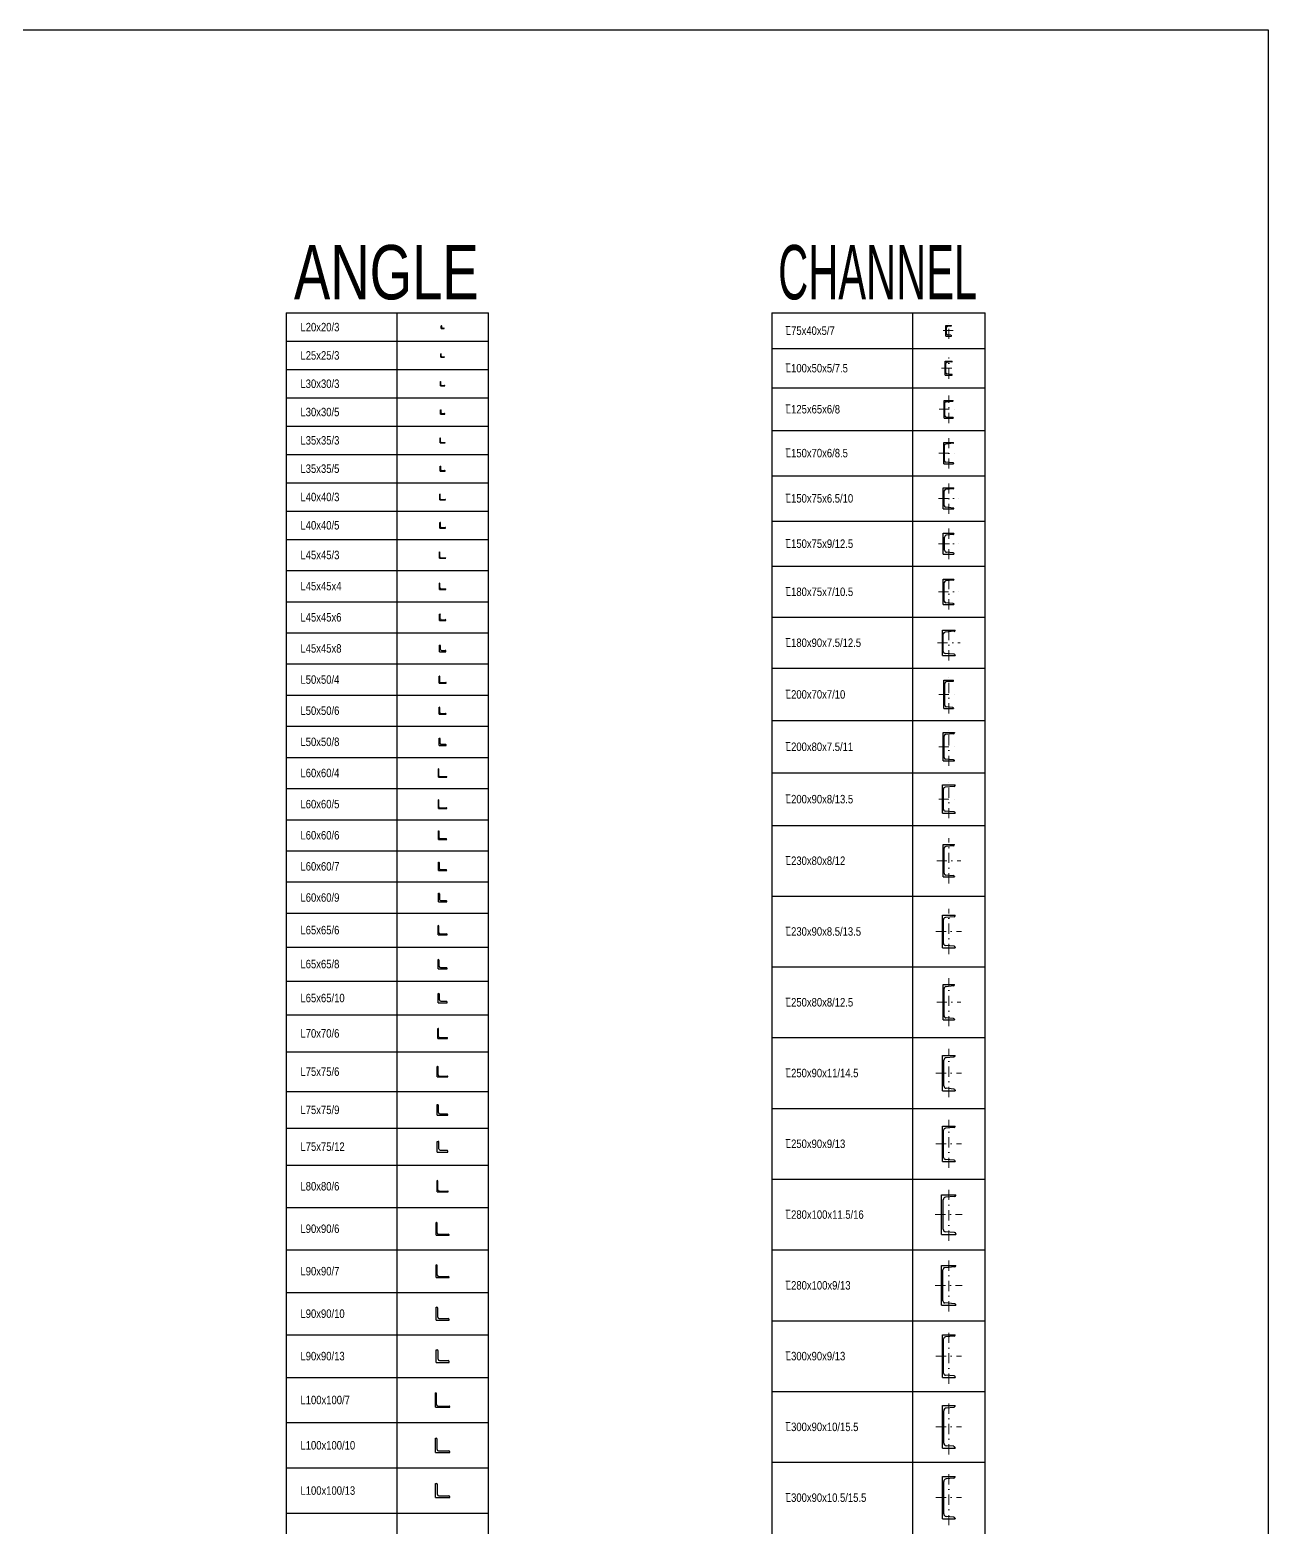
# Model space of a CAD drawing. Extents: x 0 to 90799, y 0 to 77868.
# Drawn here: x 82049 to 90799, y 67290 to 77868 of the extents above; entities that cross this region are included whole.
import ezdxf
from ezdxf.enums import TextEntityAlignment as Align

# ---------------------------------------------------------------- set-up
doc = ezdxf.new("R2010")
doc.units = 0
doc.header["$LTSCALE"] = 30
doc.header["$MEASUREMENT"] = 0
doc.linetypes.add('DGN Style 4', pattern=[4.8, 2.4, -1.2, 0, -1.2])
doc.layers.add('L(c)', color=1, linetype='DGN Style 4', lineweight=5)
doc.layers.add('L(txt)', color=2, linetype='Continuous', lineweight=13)
doc.styles.add('Style-ENGINEERING', font='ENGINEERING.shx')

# ---------------------------------------------------------------- blocks, each defined once
blk = doc.blocks.new('*U518')
for p, q in [((-10, -10), (-10, 10)), ((-10, 10), (-9, 10)), ((-7, -3), (-7, 8)), ((-10, -10), (10, -10)), ((-3, -7), (8, -7)), ((10, -10), (10, -9))]:
    blk.add_line(p, q)
for centre, radius, start, end in [((-9, 8), 2, 0, 90), ((-3, -3), 4, 180, 270), ((8, -9), 2, 0, 90)]:
    blk.add_arc(centre, radius, start, end)
blk = doc.blocks.new('*U519')
for p, q in [((-13, -13), (-13, 12)), ((-13, 12), (-12, 12)), ((-10, -6), (-10, 10)), ((-13, -13), (12, -13)), ((-6, -10), (10, -10)), ((12, -13), (12, -12))]:
    blk.add_line(p, q)
for centre, radius, start, end in [((-12, 10), 2, 0, 90), ((-6, -6), 4, 180, 270), ((10, -12), 2, 0, 90)]:
    blk.add_arc(centre, radius, start, end)
blk = doc.blocks.new('*U520')
for p, q in [((-15, -15), (-15, 15)), ((-15, 15), (-14, 15)), ((-12, -8), (-12, 13)), ((-15, -15), (15, -15)), ((-8, -12), (13, -12)), ((15, -15), (15, -14))]:
    blk.add_line(p, q)
for centre, radius, start, end in [((-14, 13), 2, 0, 90), ((-8, -8), 4, 180, 270), ((13, -14), 2, 0, 90)]:
    blk.add_arc(centre, radius, start, end)
blk = doc.blocks.new('*U521')
for p, q in [((-15, -15), (-15, 15)), ((-15, 15), (-13, 15)), ((-10, -6), (-10, 12)), ((-15, -15), (15, -15)), ((-6, -10), (12, -10)), ((15, -15), (15, -13))]:
    blk.add_line(p, q)
for centre, radius, start, end in [((-13, 12), 3, 0, 90), ((-6, -6), 4, 180, 270), ((12, -13), 3, 0, 90)]:
    blk.add_arc(centre, radius, start, end)
blk = doc.blocks.new('*U522')
for p, q in [((-18, -18), (-18, 17)), ((-18, 17), (-17, 17)), ((-15, -10), (-15, 15)), ((-18, -18), (17, -18)), ((-10, -15), (15, -15)), ((17, -18), (17, -17))]:
    blk.add_line(p, q)
for centre, radius, start, end in [((-17, 15), 2, 0, 90), ((-10, -10), 4.5, 180, 270), ((15, -17), 2, 0, 90)]:
    blk.add_arc(centre, radius, start, end)
blk = doc.blocks.new('*U523')
for p, q in [((-18, -18), (-18, 17)), ((-18, 17), (-16, 17)), ((-13, -8), (-13, 14)), ((-18, -18), (17, -18)), ((-8, -13), (14, -13)), ((17, -18), (17, -16))]:
    blk.add_line(p, q)
for centre, radius, start, end in [((-16, 14), 3, 0, 90), ((-8, -8), 4.5, 180, 270), ((14, -16), 3, 0, 90)]:
    blk.add_arc(centre, radius, start, end)
blk = doc.blocks.new('*U524')
for p, q in [((-20, 20), (-19, 20)), ((-20, -20), (-20, 20)), ((-17, -13), (-17, 18)), ((-20, -20), (20, -20)), ((-13, -17), (18, -17)), ((20, -20), (20, -19))]:
    blk.add_line(p, q)
for centre, radius, start, end in [((-19, 18), 2, 0, 90), ((-13, -13), 4.5, 180, 270), ((18, -19), 2, 0, 90)]:
    blk.add_arc(centre, radius, start, end)
blk = doc.blocks.new('*U525')
for p, q in [((-20, 20), (-18, 20)), ((-20, -20), (-20, 20)), ((-15, -11), (-15, 17)), ((-20, -20), (20, -20)), ((-11, -15), (17, -15)), ((20, -20), (20, -18))]:
    blk.add_line(p, q)
for centre, radius, start, end in [((-18, 17), 3, 0, 90), ((-11, -11), 4.5, 180, 270), ((17, -18), 3, 0, 90)]:
    blk.add_arc(centre, radius, start, end)
blk = doc.blocks.new('*U526')
for p, q in [((-23, -23), (-23, 22)), ((-20, -13), (-20, 19)), ((-23, -23), (22, -23)), ((-13, -20), (19, -20))]:
    blk.add_line(p, q)
for centre, radius, start, end in [((-23, 19), 3, 0, 90), ((-13, -13), 6.5, 180, 270), ((19, -23), 3, 0, 90)]:
    blk.add_arc(centre, radius, start, end)
blk = doc.blocks.new('*U527')
for p, q in [((-23, -23), (-23, 22)), ((-23, 22), (-22, 22)), ((-19, -12), (-19, 19)), ((-23, -23), (22, -23)), ((-12, -19), (19, -19)), ((22, -23), (22, -22))]:
    blk.add_line(p, q)
for centre, radius, start, end in [((-22, 19), 3, 0, 90), ((-12, -12), 6.5, 180, 270), ((19, -22), 3, 0, 90)]:
    blk.add_arc(centre, radius, start, end)
blk = doc.blocks.new('*U528')
for p, q in [((-23, -23), (-23, 22)), ((-23, 22), (-21, 22)), ((-17, -10), (-17, 18)), ((-23, -23), (22, -23)), ((-10, -17), (18, -17)), ((22, -23), (22, -21))]:
    blk.add_line(p, q)
for centre, radius, start, end in [((-21, 18), 4.5, 0, 90), ((-10, -10), 6.5, 180, 270), ((18, -21), 4.5, 0, 90)]:
    blk.add_arc(centre, radius, start, end)
blk = doc.blocks.new('*U529')
for p, q in [((-23, -23), (-23, 22)), ((-23, 22), (-19, 22)), ((-15, -8), (-15, 18)), ((-23, -23), (22, -23)), ((-8, -15), (18, -15)), ((22, -23), (22, -19))]:
    blk.add_line(p, q)
for centre, radius, start, end in [((-19, 18), 4.5, 0, 90), ((-8, -8), 6.5, 180, 270), ((18, -19), 4.5, 0, 90)]:
    blk.add_arc(centre, radius, start, end)
blk = doc.blocks.new('*U530')
for p, q in [((-25, -25), (-25, 25)), ((-25, 25), (-24, 25)), ((-21, -15), (-21, 22)), ((-25, -25), (25, -25)), ((-15, -21), (22, -21)), ((25, -25), (25, -24))]:
    blk.add_line(p, q)
for centre, radius, start, end in [((-24, 22), 3, 0, 90), ((-15, -15), 6.5, 180, 270), ((22, -24), 3, 0, 90)]:
    blk.add_arc(centre, radius, start, end)
blk = doc.blocks.new('*U531')
for p, q in [((-25, -25), (-25, 25)), ((-25, 25), (-24, 25)), ((-19, -13), (-19, 20)), ((-25, -25), (25, -25)), ((-13, -19), (20, -19)), ((25, -25), (25, -24))]:
    blk.add_line(p, q)
for centre, radius, start, end in [((-24, 20), 4.5, 0, 90), ((-13, -13), 6.5, 180, 270), ((20, -24), 4.5, 0, 90)]:
    blk.add_arc(centre, radius, start, end)
blk = doc.blocks.new('*U532')
for p, q in [((-25, -25), (-25, 25)), ((-25, 25), (-22, 25)), ((-17, -11), (-17, 20)), ((-25, -25), (25, -25)), ((-11, -17), (20, -17)), ((25, -25), (25, -22))]:
    blk.add_line(p, q)
for centre, radius, start, end in [((-22, 20), 4.5, 0, 90), ((-11, -11), 6.5, 180, 270), ((20, -22), 4.5, 0, 90)]:
    blk.add_arc(centre, radius, start, end)
blk = doc.blocks.new('*U533')
for p, q in [((-30, 30), (-29, 30)), ((-30, -30), (-30, 30)), ((-26, -20), (-26, 27)), ((-30, -30), (30, -30)), ((-20, -26), (27, -26)), ((30, -30), (30, -29))]:
    blk.add_line(p, q)
for centre, radius, start, end in [((-29, 27), 3, 0, 90), ((-20, -20), 6.5, 180, 270), ((27, -29), 3, 0, 90)]:
    blk.add_arc(centre, radius, start, end)
blk = doc.blocks.new('*U534')
for p, q in [((-30, 30), (-29, 30)), ((-30, -30), (-30, 30)), ((-26, -20), (-26, 27)), ((-30, -30), (30, -30)), ((-20, -26), (27, -26)), ((30, -30), (30, -29))]:
    blk.add_line(p, q)
for centre, radius, start, end in [((-29, 27), 3, 0, 90), ((-20, -20), 6.5, 180, 270), ((27, -29), 3, 0, 90)]:
    blk.add_arc(centre, radius, start, end)
blk = doc.blocks.new('*U535')
for p, q in [((-30, -30), (-30, 30)), ((-30, 30), (-29, 30)), ((-24, -18), (-24, 25)), ((-30, -30), (30, -30)), ((-18, -24), (25, -24)), ((30, -30), (30, -29))]:
    blk.add_line(p, q)
for centre, radius, start, end in [((-29, 25), 4.5, 0, 90), ((-18, -18), 6.5, 180, 270), ((25, -29), 4.5, 0, 90)]:
    blk.add_arc(centre, radius, start, end)
blk = doc.blocks.new('*U536')
for p, q in [((-30, 30), (-28, 30)), ((-30, -30), (-30, 30)), ((-23, -17), (-23, 25)), ((-30, -30), (30, -30)), ((-17, -23), (25, -23)), ((30, -30), (30, -28))]:
    blk.add_line(p, q)
for centre, radius, start, end in [((-28, 25), 4.5, 0, 90), ((-17, -17), 6.5, 180, 270), ((25, -28), 4.5, 0, 90)]:
    blk.add_arc(centre, radius, start, end)
blk = doc.blocks.new('*U537')
for p, q in [((-30, 30), (-26, 30)), ((-30, -30), (-30, 30)), ((-21, -15), (-21, 25)), ((-30, -30), (30, -30)), ((-15, -21), (25, -21)), ((30, -30), (30, -26))]:
    blk.add_line(p, q)
for centre, radius, start, end in [((-26, 25), 4.5, 0, 90), ((-15, -15), 6.5, 180, 270), ((25, -26), 4.5, 0, 90)]:
    blk.add_arc(centre, radius, start, end)
blk = doc.blocks.new('*U538')
for p, q in [((-33, -33), (-33, 32)), ((-33, 32), (-31, 32)), ((-27, -18), (-27, 28)), ((-33, -33), (32, -33)), ((-18, -27), (28, -27)), ((32, -33), (32, -31))]:
    blk.add_line(p, q)
for centre, radius, start, end in [((-31, 28), 4, 0, 90), ((-18, -18), 8.5, 180, 270), ((28, -31), 4, 0, 90)]:
    blk.add_arc(centre, radius, start, end)
blk = doc.blocks.new('*U539')
for p, q in [((-33, 32), (-31, 32)), ((-33, -33), (-33, 32)), ((-25, -16), (-25, 26)), ((-33, -33), (32, -33)), ((-16, -25), (26, -25)), ((32, -33), (32, -31))]:
    blk.add_line(p, q)
for centre, radius, start, end in [((-31, 26), 6, 0, 90), ((-16, -16), 8.5, 180, 270), ((26, -31), 6, 0, 90)]:
    blk.add_arc(centre, radius, start, end)
blk = doc.blocks.new('*U540')
for p, q in [((-33, 32), (-29, 32)), ((-33, -33), (-33, 32)), ((-23, -14), (-23, 26)), ((-33, -33), (32, -33)), ((-14, -23), (26, -23)), ((32, -33), (32, -29))]:
    blk.add_line(p, q)
for centre, radius, start, end in [((-29, 26), 6, 0, 90), ((-14, -14), 8.5, 180, 270), ((26, -29), 6, 0, 90)]:
    blk.add_arc(centre, radius, start, end)
blk = doc.blocks.new('*U541')
for p, q in [((-35, 35), (-33, 35)), ((-35, -35), (-35, 35)), ((-29, -21), (-29, 31)), ((-35, -35), (35, -35)), ((-21, -29), (31, -29)), ((35, -35), (35, -33))]:
    blk.add_line(p, q)
for centre, radius, start, end in [((-33, 31), 4, 0, 90), ((-21, -21), 8.5, 180, 270), ((31, -33), 4, 0, 90)]:
    blk.add_arc(centre, radius, start, end)
blk = doc.blocks.new('*U542')
for p, q in [((-38, 37), (-36, 37)), ((-38, -38), (-38, 37)), ((-32, -23), (-32, 33)), ((-38, -38), (37, -38)), ((-23, -32), (33, -32)), ((37, -38), (37, -36))]:
    blk.add_line(p, q)
for centre, radius, start, end in [((-36, 33), 4, 0, 90), ((-23, -23), 8.5, 180, 270), ((33, -36), 4, 0, 90)]:
    blk.add_arc(centre, radius, start, end)
blk = doc.blocks.new('*U543')
for p, q in [((-38, -38), (-38, 37)), ((-38, 37), (-35, 37)), ((-29, -20), (-29, 31)), ((-38, -38), (37, -38)), ((-20, -29), (31, -29)), ((37, -38), (37, -35))]:
    blk.add_line(p, q)
for centre, radius, start, end in [((-35, 31), 6, 0, 90), ((-20, -20), 8.5, 180, 270), ((31, -35), 6, 0, 90)]:
    blk.add_arc(centre, radius, start, end)
blk = doc.blocks.new('*U544')
for p, q in [((-38, -38), (-38, 37)), ((-38, 37), (-32, 37)), ((-26, -17), (-26, 31)), ((-38, -38), (37, -38)), ((-17, -26), (31, -26)), ((37, -38), (37, -32))]:
    blk.add_line(p, q)
for centre, radius, start, end in [((-32, 31), 6, 0, 90), ((-17, -17), 8.5, 180, 270), ((31, -32), 6, 0, 90)]:
    blk.add_arc(centre, radius, start, end)
blk = doc.blocks.new('*U545')
for p, q in [((-40, 40), (-38, 40)), ((-40, -40), (-40, 40)), ((-34, -25), (-34, 36)), ((-40, -40), (40, -40)), ((-25, -34), (36, -34)), ((40, -40), (40, -38))]:
    blk.add_line(p, q)
for centre, radius, start, end in [((-38, 36), 4, 0, 90), ((-25, -25), 8.5, 180, 270), ((36, -38), 4, 0, 90)]:
    blk.add_arc(centre, radius, start, end)
blk = doc.blocks.new('*U546')
for p, q in [((-45, 45), (-44, 45)), ((-45, -45), (-45, 45)), ((-39, -29), (-39, 40)), ((-45, -45), (45, -45)), ((-29, -39), (40, -39)), ((45, -45), (45, -44))]:
    blk.add_line(p, q)
for centre, radius, start, end in [((-44, 40), 5, 0, 90), ((-29, -29), 10, 180, 270), ((40, -44), 5, 0, 90)]:
    blk.add_arc(centre, radius, start, end)
blk = doc.blocks.new('*U547')
for p, q in [((-45, -45), (-45, 45)), ((-45, 45), (-43, 45)), ((-38, -28), (-38, 40)), ((-45, -45), (45, -45)), ((-28, -38), (40, -38)), ((45, -45), (45, -43))]:
    blk.add_line(p, q)
for centre, radius, start, end in [((-43, 40), 5, 0, 90), ((-28, -28), 10, 180, 270), ((40, -43), 5, 0, 90)]:
    blk.add_arc(centre, radius, start, end)
blk = doc.blocks.new('*U548')
for p, q in [((-45, 45), (-42, 45)), ((-45, -45), (-45, 45)), ((-35, -25), (-35, 38)), ((-45, -45), (45, -45)), ((-25, -35), (38, -35)), ((45, -45), (45, -42))]:
    blk.add_line(p, q)
for centre, radius, start, end in [((-42, 38), 7, 0, 90), ((-25, -25), 10, 180, 270), ((38, -42), 7, 0, 90)]:
    blk.add_arc(centre, radius, start, end)
blk = doc.blocks.new('*U549')
for p, q in [((-45, 45), (-39, 45)), ((-45, -45), (-45, 45)), ((-32, -22), (-32, 38)), ((-45, -45), (45, -45)), ((-22, -32), (38, -32)), ((45, -45), (45, -39))]:
    blk.add_line(p, q)
for centre, radius, start, end in [((-39, 38), 7, 0, 90), ((-22, -22), 10, 180, 270), ((38, -39), 7, 0, 90)]:
    blk.add_arc(centre, radius, start, end)
blk = doc.blocks.new('*U550')
for p, q in [((-50, 50), (-48, 50)), ((-50, -50), (-50, 50)), ((-43, -33), (-43, 45)), ((-50, -50), (50, -50)), ((-33, -43), (45, -43)), ((50, -50), (50, -48))]:
    blk.add_line(p, q)
for centre, radius, start, end in [((-48, 45), 5, 0, 90), ((-33, -33), 10, 180, 270), ((45, -48), 5, 0, 90)]:
    blk.add_arc(centre, radius, start, end)
blk = doc.blocks.new('*U551')
for p, q in [((-50, 50), (-47, 50)), ((-50, -50), (-50, 50)), ((-40, -30), (-40, 43)), ((-50, -50), (50, -50)), ((-30, -40), (43, -40)), ((50, -50), (50, -47))]:
    blk.add_line(p, q)
for centre, radius, start, end in [((-47, 43), 7, 0, 90), ((-30, -30), 10, 180, 270), ((43, -47), 7, 0, 90)]:
    blk.add_arc(centre, radius, start, end)
blk = doc.blocks.new('*U552')
for p, q in [((-50, 50), (-44, 50)), ((-50, -50), (-50, 50)), ((-37, -27), (-37, 43)), ((-50, -50), (50, -50)), ((-27, -37), (43, -37)), ((50, -50), (50, -44))]:
    blk.add_line(p, q)
for centre, radius, start, end in [((-44, 43), 7, 0, 90), ((-27, -27), 10, 180, 270), ((43, -44), 7, 0, 90)]:
    blk.add_arc(centre, radius, start, end)
blk = doc.blocks.new('*U568')
for p, q in [((-20, 37), (20, 37)), ((-20, -38), (-20, 37)), ((-15, -22), (-15, 22)), ((16, 32), (-8, 30)), ((20, 36), (20, 37)), ((-20, -38), (20, -38)), ((16, -32), (-8, -30)), ((20, -38), (20, -36))]:
    blk.add_line(p, q)
for centre, radius, start, end in [((-7, 22), 8, 94.9909, 180), ((16, 36), 4, 274.9854, 0), ((-7, -22), 8, 180, 265.0097), ((16, -36), 4, 0, 85.0146)]:
    blk.add_arc(centre, radius, start, end)
blk = doc.blocks.new('*U569')
for p, q in [((-25, 50), (25, 50)), ((-25, -50), (-25, 50)), ((-20, -33), (-20, 33)), ((21, 44), (-13, 41)), ((25, 48), (25, 50)), ((-25, -50), (25, -50)), ((21, -44), (-13, -41)), ((25, -50), (25, -48))]:
    blk.add_line(p, q)
for centre, radius, start, end in [((-12, 33), 8, 95.0032, 180), ((21, 48), 4, 275.0038, 0), ((-12, -33), 8, 180, 264.9968), ((21, -48), 4, 0, 84.9983)]:
    blk.add_arc(centre, radius, start, end)
blk = doc.blocks.new('*U570')
for p, q in [((-33, 62), (32, 62)), ((-33, -63), (-33, 62)), ((-27, -45), (-27, 45)), ((-19, 53), (29, 57)), ((32, 61), (32, 62)), ((-33, -63), (32, -63)), ((-19, -53), (29, -57)), ((32, -61), (32, -63))]:
    blk.add_line(p, q)
for centre, radius, start, end in [((-19, 45), 8, 94.9955, 180), ((28, 61), 4, 274.9955, 0), ((-19, -45), 8, 180, 265.0045), ((28, -61), 4, 0, 85.0045)]:
    blk.add_arc(centre, radius, start, end)
blk = doc.blocks.new('*U571')
for p, q in [((-35, 75), (35, 75)), ((-35, -75), (-35, 75)), ((-29, -55), (-29, 55)), ((31, 69), (-21, 64)), ((35, 73), (35, 75)), ((-35, -75), (35, -75)), ((31, -69), (-21, -64)), ((35, -73), (35, -75)), ((35, -73), (35, -75))]:
    blk.add_line(p, q)
for centre, radius, start, end in [((-20, 55), 9, 94.9999, 180), ((30, 73), 4.5, 274.9994, 0), ((-20, -55), 9, 180, 265.0001), ((30, -73), 4.5, 0, 84.9987)]:
    blk.add_arc(centre, radius, start, end)
blk = doc.blocks.new('*U572')
for p, q in [((-38, 75), (37, 75)), ((-38, -75), (-38, 75)), ((-31, -53), (-31, 53)), ((33, 68), (-22, 63)), ((37, 73), (37, 75)), ((-38, -75), (37, -75)), ((33, -68), (-22, -63)), ((37, -75), (37, -73))]:
    blk.add_line(p, q)
for centre, radius, start, end in [((-21, 53), 10, 94.9983, 180), ((32, 73), 5, 274.9999, 0), ((-21, -53), 10, 180, 265.0017), ((32, -73), 5, 0, 85.0001)]:
    blk.add_arc(centre, radius, start, end)
blk = doc.blocks.new('*U573')
for p, q in [((-38, 75), (37, 75)), ((-38, -75), (-38, 75)), ((-29, -46), (-29, 46)), ((31, 65), (-15, 61)), ((37, 72), (37, 75)), ((-38, -75), (37, -75)), ((31, -65), (-15, -61)), ((37, -72), (37, -75))]:
    blk.add_line(p, q)
for centre, radius, start, end in [((-14, 46), 15, 94.9896, 180), ((30, 72), 7.5, 274.991, 0), ((-14, -46), 15, 180, 265.0104), ((30, -72), 7.5, 0, 85.009)]:
    blk.add_arc(centre, radius, start, end)
blk = doc.blocks.new('*U574')
for p, q in [((-38, 90), (37, 90)), ((-38, -90), (-38, 90)), ((-31, -66), (-31, 66)), ((32, 82), (-20, 77)), ((37, 88), (37, 90)), ((-38, -90), (37, -90)), ((32, -82), (-20, -77)), ((37, -88), (37, -90))]:
    blk.add_line(p, q)
for centre, radius, start, end in [((-20, 66), 11, 94.992, 180), ((32, 88), 5.5, 274.9872, 0), ((-20, -66), 11, 180, 265.008), ((32, -88), 5.5, 0, 85.0128)]:
    blk.add_arc(centre, radius, start, end)
blk = doc.blocks.new('*U575')
for p, q in [((-45, 90), (45, 90)), ((-45, -90), (-45, 90)), ((-38, -62), (-38, 62)), ((39, 81), (-26, 75)), ((45, 87), (45, 90)), ((-45, -90), (45, -90)), ((39, -81), (-26, -75)), ((45, -87), (45, -90))]:
    blk.add_line(p, q)
for centre, radius, start, end in [((-25, 62), 13, 95, 180), ((38, 87), 6.5, 274.9989, 0), ((-25, -62), 13, 180, 265), ((38, -87), 6.5, 0, 85.0011)]:
    blk.add_arc(centre, radius, start, end)
blk = doc.blocks.new('*U576')
for p, q in [((-35, 100), (35, 100)), ((-35, -100), (-35, 100)), ((-28, -77), (-28, 77)), ((30, 92), (-18, 88)), ((35, 98), (35, 100)), ((-35, -100), (35, -100)), ((30, -92), (-18, -88)), ((35, -98), (35, -100))]:
    blk.add_line(p, q)
for centre, radius, start, end in [((-17, 77), 11, 94.9995, 180), ((29, 98), 5.5, 275.0005, 0), ((-17, -77), 11, 180, 265.0005), ((29, -98), 5.5, 0, 84.9995)]:
    blk.add_arc(centre, radius, start, end)
blk = doc.blocks.new('*U577')
for p, q in [((-40, 100), (40, 100)), ((-40, -100), (-40, 100)), ((-33, -75), (-33, 75)), ((35, 92), (-22, 87)), ((40, 100), (40, 98)), ((-40, -100), (40, -100)), ((35, -92), (-22, -87)), ((40, -100), (40, -98))]:
    blk.add_line(p, q)
for centre, radius, start, end in [((-21, 75), 12, 94.9977, 180), ((34, 98), 6, 274.9954, 0), ((-21, -75), 12, 180, 265.0023), ((34, -98), 6, 0, 85.0046)]:
    blk.add_arc(centre, radius, start, end)
blk = doc.blocks.new('*U578')
for p, q in [((-45, 100), (45, 100)), ((-45, -100), (-45, 100)), ((-37, -70), (-37, 70)), ((39, 90), (-24, 84)), ((45, 96), (45, 100)), ((-45, -100), (45, -100)), ((39, -90), (-24, -84)), ((45, -97), (45, -100))]:
    blk.add_line(p, q)
for centre, radius, start, end in [((-23, 70), 14, 95.0011, 180), ((38, 96), 7, 275.0023, 0), ((-23, -70), 14, 180, 264.9989), ((38, -97), 7, 0, 84.9977)]:
    blk.add_arc(centre, radius, start, end)
blk = doc.blocks.new('*U579')
for p, q in [((-40, 115), (40, 115)), ((-40, -115), (-40, 115)), ((40, 112), (40, 115)), ((-32, -88), (-32, 88)), ((34, 106), (-20, 101)), ((34, -106), (-20, -101)), ((-40, -115), (40, -115)), ((40, -112), (40, -115))]:
    blk.add_line(p, q)
for centre, radius, start, end in [((33, 112), 6.5, 275.0009, 0), ((-19, 88), 13, 95.0028, 180), ((-19, -88), 13, 180, 264.9972), ((33, -112), 6.5, 0, 84.9991)]:
    blk.add_arc(centre, radius, start, end)
blk = doc.blocks.new('*U580')
for p, q in [((-45, 115), (45, 115)), ((-45, -115), (-45, 115)), ((45, 112), (45, 115)), ((-37, -84), (-37, 84)), ((38, 104), (-23, 99)), ((38, -104), (-23, -99)), ((-45, -115), (45, -115)), ((45, -112), (45, -115))]:
    blk.add_line(p, q)
for centre, radius, start, end in [((37, 112), 7.5, 275.0106, 0), ((-22, 84), 15, 95.0068, 180), ((-22, -84), 15, 180, 264.9932), ((37, -112), 7.5, 0, 84.9894)]:
    blk.add_arc(centre, radius, start, end)
blk = doc.blocks.new('*U581')
for p, q in [((-40, 125), (40, 125)), ((-40, -125), (-40, 125)), ((34, 115), (-19, 110)), ((40, 122), (40, 125)), ((-32, -97), (-32, 97)), ((-40, -125), (40, -125)), ((34, -115), (-19, -110)), ((40, -122), (40, -125))]:
    blk.add_line(p, q)
for centre, radius, start, end in [((-18, 97), 14, 94.998, 180), ((33, 122), 7, 274.9976, 0), ((-18, -97), 14, 180, 265.002), ((33, -122), 7, 0, 85.0024)]:
    blk.add_arc(centre, radius, start, end)
blk = doc.blocks.new('*U582')
for p, q in [((-45, 125), (45, 125)), ((-45, -125), (-45, 125)), ((37, 113), (-18, 108)), ((45, 122), (45, 125)), ((-34, -91), (-34, 91)), ((-45, -125), (45, -125)), ((37, -113), (-18, -108)), ((45, -122), (45, -125))]:
    blk.add_line(p, q)
for centre, radius, start, end in [((-17, 91), 17, 94.998, 180), ((36, 122), 8.5, 274.996, 0), ((-17, -91), 17, 180, 265.002), ((36, -122), 8.5, 0, 85.004)]:
    blk.add_arc(centre, radius, start, end)
blk = doc.blocks.new('*U583')
for p, q in [((-45, 125), (45, 125)), ((-45, -125), (-45, 125)), ((39, 115), (-23, 110)), ((45, 122), (45, 125)), ((-36, -96), (-36, 96)), ((-45, -125), (45, -125)), ((39, -115), (-23, -110)), ((45, -122), (45, -125))]:
    blk.add_line(p, q)
for centre, radius, start, end in [((-22, 96), 14, 94.997, 180), ((38, 122), 7, 274.999, 0), ((-22, -96), 14, 180, 265.003), ((38, -122), 7, 0, 85.001)]:
    blk.add_arc(centre, radius, start, end)
blk = doc.blocks.new('*U584')
for p, q in [((-50, 140), (50, 140)), ((-50, -140), (-50, 140)), ((42, 127), (-22, 122)), ((50, 136), (50, 140)), ((-39, -104), (-39, 104)), ((-50, -140), (50, -140)), ((42, -127), (-22, -122)), ((50, -136), (50, -140))]:
    blk.add_line(p, q)
for centre, radius, start, end in [((-21, 104), 18, 94.9989, 180), ((41, 136), 9, 275.001, 0), ((-21, -104), 18, 180, 265.0011), ((41, -136), 9, 0, 84.999)]:
    blk.add_arc(centre, radius, start, end)
blk = doc.blocks.new('*U585')
for p, q in [((-50, 140), (50, 140)), ((-50, -140), (-50, 140)), ((-41, -110), (-41, 110)), ((44, 130), (-28, 124)), ((50, 137), (50, 140)), ((-50, -140), (50, -140)), ((44, -130), (-28, -124)), ((50, -137), (50, -140)), ((50, -137), (50, -140))]:
    blk.add_line(p, q)
for centre, radius, start, end in [((-27, 110), 14, 95.0004, 180), ((43, 137), 7, 274.9984, 0), ((-27, -110), 14, 180, 264.9996), ((43, -137), 7, 0, 85.0016)]:
    blk.add_arc(centre, radius, start, end)
blk = doc.blocks.new('*U586')
for p, q in [((-45, 150), (45, 150)), ((-45, -150), (-45, 150)), ((-36, -121), (-36, 121)), ((39, 140), (-23, 135)), ((45, 147), (45, 150)), ((-45, -150), (45, -150)), ((39, -140), (-23, -135)), ((45, -147), (45, -150))]:
    blk.add_line(p, q)
for centre, radius, start, end in [((-22, 121), 14, 94.999, 180), ((38, 147), 7, 275.0006, 0), ((-22, -121), 14, 180, 265.001), ((38, -147), 7, 0, 84.9994)]:
    blk.add_arc(centre, radius, start, end)
blk = doc.blocks.new('*U587')
for p, q in [((-45, 150), (45, 150)), ((-45, -150), (-45, 150)), ((-35, -114), (-35, 114)), ((36, 137), (-18, 133)), ((45, 147), (45, 150)), ((-45, -150), (45, -150)), ((36, -137), (-18, -133)), ((45, -147), (45, -150))]:
    blk.add_line(p, q)
for centre, radius, start, end in [((-16, 114), 19, 94.9998, 180), ((35, 147), 9.5, 274.9989, 0), ((-16, -114), 19, 180, 265.0002), ((35, -147), 9.5, 0, 85.0011)]:
    blk.add_arc(centre, radius, start, end)
blk = doc.blocks.new('*U588')
for p, q in [((-45, 150), (45, 150)), ((-45, -150), (-45, 150)), ((-35, -114), (-35, 114)), ((36, 137), (-17, 133)), ((45, 147), (45, 150)), ((-45, -150), (45, -150)), ((36, -137), (-17, -133)), ((45, -147), (45, -150))]:
    blk.add_line(p, q)
for centre, radius, start, end in [((-16, 114), 19, 95.0016, 180), ((35, 147), 9.5, 275.0009, 0), ((-16, -114), 19, 180, 264.9984), ((35, -147), 9.5, 0, 84.9991)]:
    blk.add_arc(centre, radius, start, end)
blk = doc.blocks.new('*U711')
blk.add_line((-91, 30), (-62, 30))
at = {"style": 'Style-ENGINEERING', "width": 0.833333}
blk.add_text('L75x40x5/7', height=60, dxfattribs=at).set_placement((-92, 0), align=Align.MIDDLE_LEFT)
blk = doc.blocks.new('*U712')
blk.add_line((-91, 30), (-62, 30))
at = {"style": 'Style-ENGINEERING', "width": 0.833333}
blk.add_text('L100x50x5/7.5', height=60, dxfattribs=at).set_placement((-92, 0), align=Align.MIDDLE_LEFT)
blk = doc.blocks.new('*U713')
blk.add_line((-91, 30), (-62, 30))
at = {"style": 'Style-ENGINEERING', "width": 0.833333}
blk.add_text('L125x65x6/8', height=60, dxfattribs=at).set_placement((-92, 0), align=Align.MIDDLE_LEFT)
blk = doc.blocks.new('*U714')
blk.add_line((-91, 30), (-62, 30))
at = {"style": 'Style-ENGINEERING', "width": 0.833333}
blk.add_text('L150x70x6/8.5', height=60, dxfattribs=at).set_placement((-92, 0), align=Align.MIDDLE_LEFT)
blk = doc.blocks.new('*U715')
blk.add_line((-91, 30), (-62, 30))
at = {"style": 'Style-ENGINEERING', "width": 0.833333}
blk.add_text('L150x75x6.5/10', height=60, dxfattribs=at).set_placement((-92, 0), align=Align.MIDDLE_LEFT)
blk = doc.blocks.new('*U716')
blk.add_line((-91, 30), (-62, 30))
at = {"style": 'Style-ENGINEERING', "width": 0.833333}
blk.add_text('L150x75x9/12.5', height=60, dxfattribs=at).set_placement((-92, 0), align=Align.MIDDLE_LEFT)
blk = doc.blocks.new('*U717')
blk.add_line((-91, 30), (-62, 30))
at = {"style": 'Style-ENGINEERING', "width": 0.833333}
blk.add_text('L180x75x7/10.5', height=60, dxfattribs=at).set_placement((-92, 0), align=Align.MIDDLE_LEFT)
blk = doc.blocks.new('*U718')
blk.add_line((-91, 30), (-62, 30))
at = {"style": 'Style-ENGINEERING', "width": 0.833333}
blk.add_text('L180x90x7.5/12.5', height=60, dxfattribs=at).set_placement((-92, 0), align=Align.MIDDLE_LEFT)
blk = doc.blocks.new('*U719')
blk.add_line((-91, 30), (-62, 30))
at = {"style": 'Style-ENGINEERING', "width": 0.833333}
blk.add_text('L200x70x7/10', height=60, dxfattribs=at).set_placement((-92, 0), align=Align.MIDDLE_LEFT)
blk = doc.blocks.new('*U720')
blk.add_line((-91, 30), (-62, 30))
at = {"style": 'Style-ENGINEERING', "width": 0.833333}
blk.add_text('L200x80x7.5/11', height=60, dxfattribs=at).set_placement((-92, 0), align=Align.MIDDLE_LEFT)
blk = doc.blocks.new('*U721')
blk.add_line((-91, 30), (-62, 30))
at = {"style": 'Style-ENGINEERING', "width": 0.833333}
blk.add_text('L200x90x8/13.5', height=60, dxfattribs=at).set_placement((-92, 0), align=Align.MIDDLE_LEFT)
blk = doc.blocks.new('*U722')
blk.add_line((-91, 30), (-62, 30))
at = {"style": 'Style-ENGINEERING', "width": 0.833333}
blk.add_text('L230x80x8/12', height=60, dxfattribs=at).set_placement((-92, 0), align=Align.MIDDLE_LEFT)
blk = doc.blocks.new('*U723')
blk.add_line((-91, 30), (-62, 30))
at = {"style": 'Style-ENGINEERING', "width": 0.833333}
blk.add_text('L230x90x8.5/13.5', height=60, dxfattribs=at).set_placement((-92, 0), align=Align.MIDDLE_LEFT)
blk = doc.blocks.new('*U724')
blk.add_line((-91, 30), (-62, 30))
at = {"style": 'Style-ENGINEERING', "width": 0.833333}
blk.add_text('L250x80x8/12.5', height=60, dxfattribs=at).set_placement((-92, 0), align=Align.MIDDLE_LEFT)
blk = doc.blocks.new('*U725')
blk.add_line((-91, 30), (-62, 30))
at = {"style": 'Style-ENGINEERING', "width": 0.833333}
blk.add_text('L250x90x11/14.5', height=60, dxfattribs=at).set_placement((-92, 0), align=Align.MIDDLE_LEFT)
blk = doc.blocks.new('*U726')
blk.add_line((-91, 30), (-62, 30))
at = {"style": 'Style-ENGINEERING', "width": 0.833333}
blk.add_text('L250x90x9/13', height=60, dxfattribs=at).set_placement((-92, 0), align=Align.MIDDLE_LEFT)
blk = doc.blocks.new('*U727')
blk.add_line((-91, 30), (-62, 30))
at = {"style": 'Style-ENGINEERING', "width": 0.833333}
blk.add_text('L280x100x11.5/16', height=60, dxfattribs=at).set_placement((-92, 0), align=Align.MIDDLE_LEFT)
blk = doc.blocks.new('*U728')
blk.add_line((-91, 30), (-62, 30))
at = {"style": 'Style-ENGINEERING', "width": 0.833333}
blk.add_text('L280x100x9/13', height=60, dxfattribs=at).set_placement((-92, 0), align=Align.MIDDLE_LEFT)
blk = doc.blocks.new('*U729')
blk.add_line((-91, 30), (-62, 30))
at = {"style": 'Style-ENGINEERING', "width": 0.833333}
blk.add_text('L300x90x9/13', height=60, dxfattribs=at).set_placement((-92, 0), align=Align.MIDDLE_LEFT)
blk = doc.blocks.new('*U730')
blk.add_line((-91, 30), (-62, 30))
at = {"style": 'Style-ENGINEERING', "width": 0.833333}
blk.add_text('L300x90x10.5/15.5', height=60, dxfattribs=at).set_placement((-92, 0), align=Align.MIDDLE_LEFT)
blk = doc.blocks.new('*U737')
blk.add_line((-91, 30), (-62, 30))
at = {"style": 'Style-ENGINEERING', "width": 0.833333}
blk.add_text('L300x90x10/15.5', height=60, dxfattribs=at).set_placement((-92, 0), align=Align.MIDDLE_LEFT)

msp = doc.modelspace()

# ---------------------------------------------------------------- linework, layer by layer
for p, q in [((83861, 75868), (83861, 61048)), ((83861, 75868), (85291, 75868)), ((84641, 75868), (84641, 61048)), ((85291, 61048), (85291, 75868)), ((87291, 75868), (87291, 64248)), ((87291, 75868), (88799, 75868)), ((88285, 75868), (88285, 64248)), ((88799, 64248), (88799, 75868)), ((83861, 75668), (85291, 75668)), ((87291, 75618), (88799, 75618)), ((83861, 75468), (85291, 75468)), ((87291, 75338), (88799, 75338)), ((83861, 75268), (85291, 75268)), ((83861, 75068), (85291, 75068)), ((87291, 75038), (88799, 75038)), ((83861, 74868), (85291, 74868)), ((87291, 74718), (88799, 74718)), ((83861, 74668), (85291, 74668)), ((83861, 74468), (85291, 74468)), ((87291, 74398), (88799, 74398)), ((83861, 74268), (85291, 74268)), ((83861, 74048), (85291, 74048)), ((87291, 74078), (88799, 74078)), ((83861, 73828), (85291, 73828)), ((87291, 73718), (88799, 73718)), ((83861, 73608), (85291, 73608)), ((83861, 73388), (85291, 73388)), ((87291, 73358), (88799, 73358)), ((83861, 73168), (85291, 73168)), ((87291, 72988), (88799, 72988)), ((83861, 72948), (85291, 72948)), ((83861, 72728), (85291, 72728)), ((87291, 72618), (88799, 72618)), ((83861, 72508), (85291, 72508)), ((83861, 72288), (85291, 72288)), ((87291, 72248), (88799, 72248)), ((83861, 72068), (85291, 72068)), ((83861, 71848), (85291, 71848)), ((87291, 71748), (88799, 71748)), ((83861, 71628), (85291, 71628)), ((83861, 71388), (85291, 71388)), ((87291, 71248), (88799, 71248)), ((83861, 71148), (85291, 71148)), ((83861, 70908), (85291, 70908)), ((87291, 70748), (88799, 70748)), ((83861, 70648), (85291, 70648)), ((83861, 70368), (85291, 70368)), ((87291, 70248), (88799, 70248)), ((83861, 70108), (85291, 70108)), ((83861, 69848), (85291, 69848)), ((87291, 69748), (88799, 69748)), ((83861, 69548), (85291, 69548)), ((83861, 69248), (85291, 69248)), ((87291, 69248), (88799, 69248)), ((83861, 68948), (85291, 68948)), ((87291, 68748), (88799, 68748)), ((83861, 68648), (85291, 68648)), ((83861, 68348), (85291, 68348)), ((87291, 68248), (88799, 68248)), ((83861, 68028), (85291, 68028)), ((83861, 67708), (85291, 67708)), ((87291, 67748), (88799, 67748)), ((83861, 67388), (85291, 67388))]:
    msp.add_line(p, q)
at = {"flags": 128}
msp.add_lwpolyline([(71991, 77868), (90799, 77868), (90799, 39668), (71991, 39668)], close=True, dxfattribs=at)
at = {"layer": 'L(c)'}
for p, q in [((88502, 75743), (88582, 75743)), ((88542, 75685), (88542, 75800)), ((88542, 75403), (88542, 75553)), ((88492, 75478), (88592, 75478)), ((88542, 75090), (88542, 75285)), ((88474, 75188), (88609, 75188)), ((88542, 74768), (88542, 74988)), ((88472, 74878), (88612, 74878)), ((88542, 74448), (88542, 74668)), ((88469, 74558), (88614, 74558)), ((88542, 74128), (88542, 74348)), ((88469, 74238), (88614, 74238)), ((88542, 73773), (88542, 74023)), ((88469, 73898), (88614, 73898)), ((88542, 73413), (88542, 73663)), ((88462, 73538), (88622, 73538)), ((88542, 73038), (88542, 73308)), ((88472, 73173), (88612, 73173)), ((88542, 72668), (88542, 72938)), ((88472, 72803), (88612, 72803)), ((88542, 72298), (88542, 72568)), ((88472, 72433), (88612, 72433)), ((88542, 71838), (88542, 72158)), ((88457, 71998), (88627, 71998)), ((88542, 71338), (88542, 71658)), ((88452, 71498), (88632, 71498)), ((88542, 70828), (88542, 71168)), ((88457, 70998), (88627, 70998)), ((88542, 70328), (88542, 70668)), ((88452, 70498), (88632, 70498)), ((88542, 69828), (88542, 70168)), ((88452, 69998), (88632, 69998)), ((88542, 69313), (88542, 69683)), ((88447, 69498), (88637, 69498)), ((88542, 68813), (88542, 69183)), ((88447, 68998), (88637, 68998)), ((88542, 68303), (88542, 68693)), ((88452, 68498), (88632, 68498)), ((88542, 67803), (88542, 68193)), ((88452, 67998), (88632, 67998)), ((88542, 67303), (88542, 67693)), ((88452, 67498), (88632, 67498))]:
    msp.add_line(p, q, dxfattribs=at)

# ---------------------------------------------------------------- block references
for name, p in [('*U518', (84966, 75768)), ('*U568', (88542, 75743)), ('*U519', (84966, 75568)), ('*U569', (88542, 75478)), ('*U520', (84966, 75368)), ('*U570', (88542, 75188)), ('*U521', (84966, 75168)), ('*U522', (84966, 74968)), ('*U571', (88542, 74878)), ('*U523', (84966, 74768)), ('*U524', (84966, 74568)), ('*U572', (88542, 74558)), ('*U525', (84966, 74368)), ('*U573', (88542, 74238)), ('*U526', (84966, 74158)), ('*U527', (84966, 73938)), ('*U574', (88542, 73898)), ('*U528', (84966, 73718)), ('*U575', (88542, 73538)), ('*U529', (84966, 73498)), ('*U530', (84966, 73278)), ('*U576', (88542, 73173)), ('*U531', (84966, 73058)), ('*U577', (88542, 72803)), ('*U532', (84966, 72838)), ('*U533', (84966, 72618)), ('*U578', (88542, 72433)), ('*U534', (84966, 72398)), ('*U535', (84966, 72178)), ('*U579', (88542, 71998)), ('*U536', (84966, 71958)), ('*U537', (84966, 71738)), ('*U580', (88542, 71498)), ('*U538', (84966, 71508)), ('*U539', (84966, 71268)), ('*U581', (88542, 70998)), ('*U540', (84966, 71028)), ('*U541', (84966, 70778)), ('*U582', (88542, 70498)), ('*U542', (84966, 70508)), ('*U543', (84966, 70238)), ('*U583', (88542, 69998)), ('*U544', (84966, 69978)), ('*U545', (84966, 69698)), ('*U584', (88542, 69498)), ('*U546', (84966, 69398)), ('*U547', (84966, 69098)), ('*U585', (88542, 68998)), ('*U548', (84966, 68798)), ('*U549', (84966, 68498)), ('*U586', (88542, 68498)), ('*U550', (84966, 68188)), ('*U587', (88542, 67998)), ('*U551', (84966, 67868)), ('*U552', (84966, 67548)), ('*U588', (88542, 67498))]:
    msp.add_blockref(name, p)
at = {"layer": 'L(txt)'}
for name, p in [('*U711', (87483, 75743)), ('*U712', (87483, 75478)), ('*U713', (87483, 75188)), ('*U714', (87483, 74878)), ('*U715', (87483, 74558)), ('*U716', (87483, 74238)), ('*U717', (87483, 73898)), ('*U718', (87483, 73538)), ('*U719', (87483, 73173)), ('*U720', (87483, 72803)), ('*U721', (87483, 72433)), ('*U722', (87483, 71998)), ('*U723', (87483, 71498)), ('*U724', (87483, 70998)), ('*U725', (87483, 70498)), ('*U726', (87483, 69998)), ('*U727', (87483, 69498)), ('*U728', (87483, 68998)), ('*U729', (87483, 68498)), ('*U737', (87483, 67998)), ('*U730', (87483, 67498))]:
    msp.add_blockref(name, p, dxfattribs=at)

# ---------------------------------------------------------------- texts
at = {"layer": 'L(txt)', "style": 'Style-ENGINEERING'}
for s, height, width, p in [('ANGLE', 384, 0.75, (83915, 76156)), ('CHANNEL', 384, 0.572917, (87337, 76156)), ('L20x20/3', 60, 0.833333, (83961, 75768)), ('L25x25/3', 60, 0.833333, (83961, 75568)), ('L30x30/3', 60, 0.833333, (83961, 75368)), ('L30x30/5', 60, 0.833333, (83961, 75168)), ('L35x35/3', 60, 0.833333, (83961, 74968)), ('L35x35/5', 60, 0.833333, (83961, 74768)), ('L40x40/3', 60, 0.833333, (83961, 74568)), ('L40x40/5', 60, 0.833333, (83961, 74368)), ('L45x45/3', 60, 0.833333, (83961, 74158)), ('L45x45x4', 60, 0.833333, (83961, 73938)), ('L45x45x6', 60, 0.833333, (83961, 73718)), ('L45x45x8', 60, 0.833333, (83961, 73498)), ('L50x50/4', 60, 0.833333, (83961, 73278)), ('L50x50/6', 60, 0.833333, (83961, 73058)), ('L50x50/8', 60, 0.833333, (83961, 72838)), ('L60x60/4', 60, 0.833333, (83961, 72618)), ('L60x60/5', 60, 0.833333, (83961, 72398)), ('L60x60/6', 60, 0.833333, (83961, 72178)), ('L60x60/7', 60, 0.833333, (83961, 71958)), ('L60x60/9', 60, 0.833333, (83961, 71738)), ('L65x65/6', 60, 0.833333, (83961, 71508)), ('L65x65/8', 60, 0.833333, (83961, 71268)), ('L65x65/10', 60, 0.833333, (83961, 71028)), ('L70x70/6', 60, 0.833333, (83961, 70778)), ('L75x75/6', 60, 0.833333, (83961, 70508)), ('L75x75/9', 60, 0.833333, (83961, 70238)), ('L75x75/12', 60, 0.833333, (83961, 69978)), ('L80x80/6', 60, 0.833333, (83961, 69698)), ('L90x90/6', 60, 0.833333, (83961, 69398)), ('L90x90/7', 60, 0.833333, (83961, 69098)), ('L90x90/10', 60, 0.833333, (83961, 68798)), ('L90x90/13', 60, 0.833333, (83961, 68498)), ('L100x100/7', 60, 0.833333, (83961, 68188)), ('L100x100/10', 60, 0.833333, (83961, 67868)), ('L100x100/13', 60, 0.833333, (83961, 67548))]:
    msp.add_text(s, height=height, dxfattribs=dict(at, width=width)).set_placement(p, align=Align.MIDDLE_LEFT)

doc.saveas('drawing.dxf')
